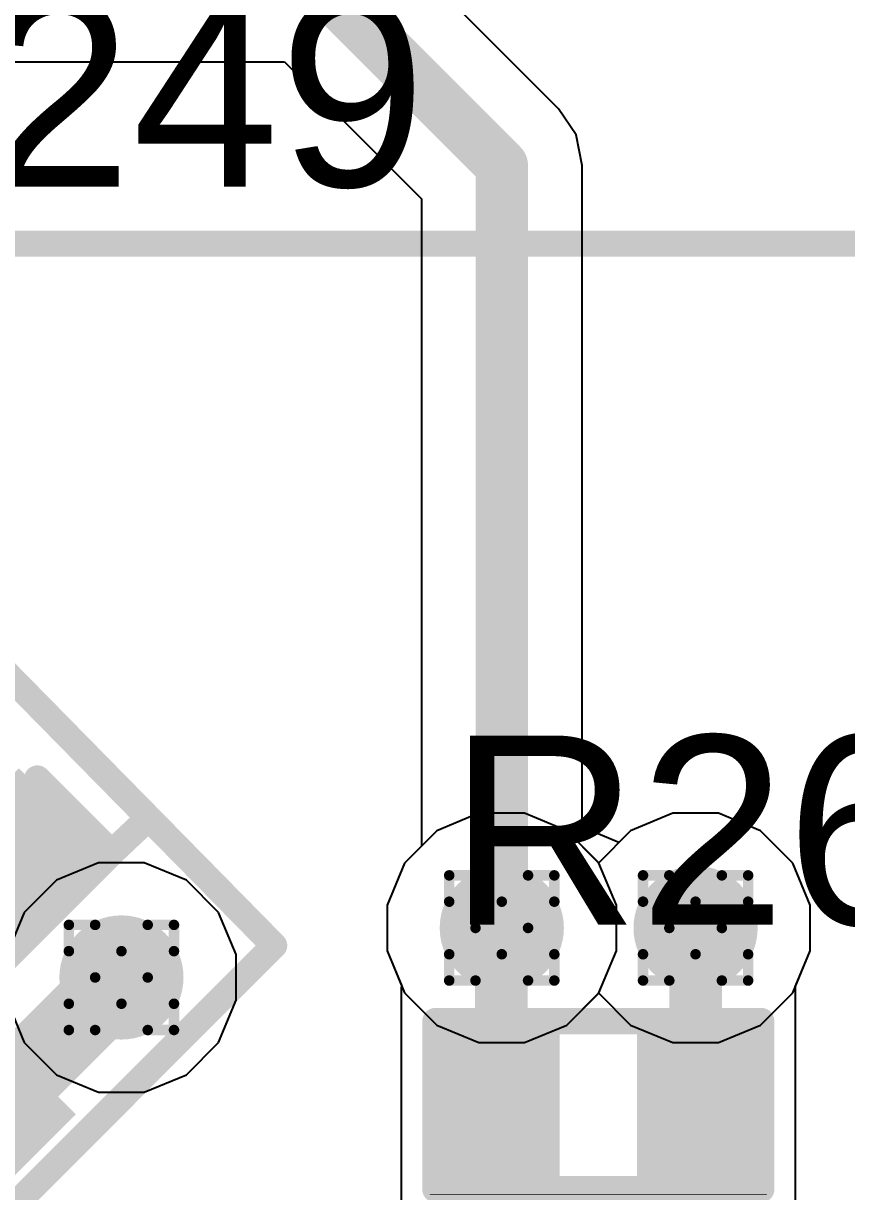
# Model space of a CAD drawing. Header units: inches. Extents: x -11 to 5379, y 0 to 5429.
# Drawn here: x 212.83 to 216.8, y 34.79 to 40.44 of the extents above; entities that cross this region are included whole.
import ezdxf

# ---------------------------------------------------------------- set-up
doc = ezdxf.new("R2010")
doc.units = ezdxf.units.IN
for name, color, linetype in [('Bottom Layer', 5, 'Continuous'), ('Drill Drawing', 1, 'Continuous'), ('GND', 16, 'Continuous'), ('PWR', 76, 'Continuous'), ('Top Layer', 1, 'Continuous'), ('Top Overlay', 2, 'Continuous'), ('Top Paste', 8, 'Continuous'), ('Top Solder', 216, 'Continuous'), ('Via Holes', 16, 'Continuous')]:
    doc.layers.add(name, color=color, linetype=linetype)
doc.styles.add('Arial', font='', dxfattribs={"height": 0.2})
doc.styles.get('Arial').set_extended_font_data('Arial')

# ---------------------------------------------------------------- blocks, each defined once
blk = doc.blocks.new('SMD3225_4P_142')
at = {"layer": 'Top Layer'}
for points in [[(-1.80000021, 1.45000091), (-0.4000004699999999, 1.45000091), (-0.4000004699999999, 0.25000077), (-1.80000021, 0.25000077)], [(0.4000004699999999, 1.45000091), (1.80000021, 1.45000091), (1.80000021, 0.25000077), (0.4000004699999999, 0.25000077)], [(-1.80000021, -0.24999823), (-0.4000004699999999, -0.24999823), (-0.4000004699999999, -1.44999837), (-1.80000021, -1.44999837)], [(0.4000004699999999, -0.24999823), (1.80000021, -0.24999823), (1.80000021, -1.44999837), (0.4000004699999999, -1.44999837)]]:
    blk.add_hatch(color=1, dxfattribs=at).paths.add_polyline_path(points)
at = {"layer": 'Top Paste'}
for points in [[(-1.80000021, 1.45000091), (-0.4000004699999999, 1.45000091), (-0.4000004699999999, 0.25000077), (-1.80000021, 0.25000077)], [(0.4000004699999999, 1.45000091), (1.80000021, 1.45000091), (1.80000021, 0.25000077), (0.4000004699999999, 0.25000077)], [(-1.80000021, -0.24999823), (-0.4000004699999999, -0.24999823), (-0.4000004699999999, -1.44999837), (-1.80000021, -1.44999837)], [(0.4000004699999999, -0.24999823), (1.80000021, -0.24999823), (1.80000021, -1.44999837), (0.4000004699999999, -1.44999837)]]:
    blk.add_hatch(color=8, dxfattribs=at).paths.add_polyline_path(points)
at = {"layer": 'Top Solder'}
for points in [[(-1.90160021, 1.55160091), (-0.29840047, 1.55160091), (-0.29840047, 0.14840077), (-1.90160021, 0.14840077)], [(0.29840047, 1.55160091), (1.90160021, 1.55160091), (1.90160021, 0.14840077), (0.29840047, 0.14840077)], [(-1.90160021, -0.14839823), (-0.29840047, -0.14839823), (-0.29840047, -1.55159837), (-1.90160021, -1.55159837)], [(0.29840047, -0.14839823), (1.90160021, -0.14839823), (1.90160021, -1.55159837), (0.29840047, -1.55159837)]]:
    blk.add_hatch(color=216, dxfattribs=at).paths.add_polyline_path(points)
at = {"layer": 'Top Overlay'}
for points in [[(-0.2032, 1.2954, 0.127, 0.127, 0), (0.1778, 1.2954, 0.127, 0.127, 0)], [(-1.651, 0.0762, 0.127, 0.127, 0), (-1.651, -0.1016, 0.127, 0.127, 0)], [(1.651, 0.0762, 0.127, 0.127, 0), (1.651, -0.1016, 0.127, 0.127, 0)], [(-2.0828, -0.71119746, 0.127, 0.127, 0), (-1.9558, -0.8382, 0.127, 0.127, 0)], [(-2.0828, -0.71119746, 0.127, 0.127, 0), (-2.0828, -0.9652, 0.127, 0.127, 0)], [(-2.0828, -0.9652, 0.127, 0.127, 0), (-1.9558, -0.8382, 0.127, 0.127, 0)], [(-0.2032, -1.29539746, 0.127, 0.127, 0), (0.1778, -1.29539746, 0.127, 0.127, 0)]]:
    blk.add_lwpolyline(points, format="xyseb", dxfattribs=at)
for points in [[(-0.23495, 1.2954, 0.0635, 0.0635, 1), (-0.17145, 1.2954, 0.0635, 0.0635, 1)], [(0.14605, 1.2954, 0.0635, 0.0635, 1), (0.20955, 1.2954, 0.0635, 0.0635, 1)], [(-1.68275, 0.0762, 0.0635, 0.0635, 1), (-1.61925, 0.0762, 0.0635, 0.0635, 1)], [(1.61925, 0.0762, 0.0635, 0.0635, 1), (1.68275, 0.0762, 0.0635, 0.0635, 1)], [(-1.68275, -0.1016, 0.0635, 0.0635, 1), (-1.61925, -0.1016, 0.0635, 0.0635, 1)], [(1.61925, -0.1016, 0.0635, 0.0635, 1), (1.68275, -0.1016, 0.0635, 0.0635, 1)], [(-2.11455, -0.71119746, 0.0635, 0.0635, 1), (-2.05105, -0.71119746, 0.0635, 0.0635, 1)], [(-2.11455, -0.71119746, 0.0635, 0.0635, 1), (-2.05105, -0.71119746, 0.0635, 0.0635, 1)], [(-1.98755, -0.8382, 0.0635, 0.0635, 1), (-1.92405, -0.8382, 0.0635, 0.0635, 1)], [(-1.98755, -0.8382, 0.0635, 0.0635, 1), (-1.92405, -0.8382, 0.0635, 0.0635, 1)], [(-2.11455, -0.9652, 0.0635, 0.0635, 1), (-2.05105, -0.9652, 0.0635, 0.0635, 1)], [(-2.11455, -0.9652, 0.0635, 0.0635, 1), (-2.05105, -0.9652, 0.0635, 0.0635, 1)], [(-0.23495, -1.29539746, 0.0635, 0.0635, 1), (-0.17145, -1.29539746, 0.0635, 0.0635, 1)], [(0.14605, -1.29539746, 0.0635, 0.0635, 1), (0.20955, -1.29539746, 0.0635, 0.0635, 1)]]:
    blk.add_lwpolyline(points, format="xyseb", close=True, dxfattribs=at)
blk = doc.blocks.new('R___0402_258')
at = {"layer": 'Top Layer'}
for points in [[(-0.6985, -0.3175), (-0.6985, 0.3175), (-0.2412999999999999, 0.3175), (-0.2413, -0.3175)], [(0.2412999999999999, -0.3175), (0.2413, 0.3175), (0.6985, 0.3175), (0.6985, -0.3175)]]:
    blk.add_hatch(color=1, dxfattribs=at).paths.add_polyline_path(points)
at = {"layer": 'Top Paste'}
for points in [[(-0.6985, -0.3175), (-0.6985, 0.3175), (-0.2412999999999999, 0.3175), (-0.2413, -0.3175)], [(0.2412999999999999, -0.3175), (0.2413, 0.3175), (0.6985, 0.3175), (0.6985, -0.3175)]]:
    blk.add_hatch(color=8, dxfattribs=at).paths.add_polyline_path(points)
at = {"layer": 'Top Solder'}
for points in [[(-0.75350116, -0.37250116), (-0.75350116, 0.37250116), (-0.1862988399999999, 0.37250116), (-0.18629884, -0.37250116)], [(0.1862988399999999, -0.37250116), (0.18629884, 0.37250116), (0.75350116, 0.37250116), (0.75350116, -0.37250116)]]:
    blk.add_hatch(color=216, dxfattribs=at).paths.add_polyline_path(points)
at = {"layer": 'Top Overlay'}
for points in [[(-0.7874, -0.4064, 0.127, 0.127, 0), (-0.7874, 0.4064, 0.127, 0.127, 0)], [(-0.7874, 0.4064, 0.127, 0.127, 0), (0.7874, 0.4064, 0.127, 0.127, 0)], [(0.7874, -0.4064, 0.127, 0.127, 0), (0.7874, 0.4064, 0.127, 0.127, 0)], [(-0.7874, -0.4064, 0.127, 0.127, 0), (0.7874, -0.4064, 0.127, 0.127, 0)], [(-0.8128, -0.4318, 0.0032258, 0.0032258, 0), (0.8128, -0.4318, 0.0032258, 0.0032258, 0)]]:
    blk.add_lwpolyline(points, format="xyseb", dxfattribs=at)
for points in [[(-0.8191499999999999, 0.4064, 0.0635, 0.0635, 1), (-0.7556499999999999, 0.4064, 0.0635, 0.0635, 1)], [(-0.8191499999999999, 0.4064, 0.0635, 0.0635, 1), (-0.7556499999999999, 0.4064, 0.0635, 0.0635, 1)], [(0.7556499999999999, 0.4064, 0.0635, 0.0635, 1), (0.8191499999999999, 0.4064, 0.0635, 0.0635, 1)], [(0.7556499999999999, 0.4064, 0.0635, 0.0635, 1), (0.8191499999999999, 0.4064, 0.0635, 0.0635, 1)], [(-0.8191499999999999, -0.4064, 0.0635, 0.0635, 1), (-0.7556499999999999, -0.4064, 0.0635, 0.0635, 1)], [(-0.8191499999999999, -0.4064, 0.0635, 0.0635, 1), (-0.7556499999999999, -0.4064, 0.0635, 0.0635, 1)], [(0.7556499999999999, -0.4064, 0.0635, 0.0635, 1), (0.8191499999999999, -0.4064, 0.0635, 0.0635, 1)], [(0.7556499999999999, -0.4064, 0.0635, 0.0635, 1), (0.8191499999999999, -0.4064, 0.0635, 0.0635, 1)], [(-0.81360518, -0.4318, 0.0016129, 0.0016129, 1), (-0.8119948199999999, -0.4318, 0.0016129, 0.0016129, 1)], [(0.8119948199999999, -0.4318, 0.0016129, 0.0016129, 1), (0.81360518, -0.4318, 0.0016129, 0.0016129, 1)]]:
    blk.add_lwpolyline(points, format="xyseb", close=True, dxfattribs=at)
blk = doc.blocks.new('C___0402_621')
at = {"layer": 'Top Layer'}
for points in [[(-0.6985, -0.3175), (-0.6985, 0.3175), (-0.2412999999999999, 0.3175), (-0.2413, -0.3175)], [(0.2412999999999999, -0.3175), (0.2413, 0.3175), (0.6985, 0.3175), (0.6985, -0.3175)]]:
    blk.add_hatch(color=1, dxfattribs=at).paths.add_polyline_path(points)
at = {"layer": 'Top Paste'}
for points in [[(-0.6985, -0.3175), (-0.6985, 0.3175), (-0.2412999999999999, 0.3175), (-0.2413, -0.3175)], [(0.2412999999999999, -0.3175), (0.2413, 0.3175), (0.6985, 0.3175), (0.6985, -0.3175)]]:
    blk.add_hatch(color=8, dxfattribs=at).paths.add_polyline_path(points)
at = {"layer": 'Top Solder'}
for points in [[(-0.7584998799999999, -0.37749988), (-0.7584998799999999, 0.37749988), (-0.18130012, 0.37749988), (-0.18130012, -0.37749988)], [(0.18130012, -0.37749988), (0.18130012, 0.37749988), (0.7584998799999999, 0.37749988), (0.7584998799999999, -0.37749988)]]:
    blk.add_hatch(color=216, dxfattribs=at).paths.add_polyline_path(points)
at = {"layer": 'Top Overlay'}
for points in [[(-0.7874, 0.4064, 0.127, 0.127, 0), (-0.7874, -0.4064, 0.127, 0.127, 0)], [(-0.2794, 0.4064, 0.127, 0.127, 0), (-0.7874, 0.4064, 0.127, 0.127, 0)], [(0.7874, 0.4064, 0.127, 0.127, 0), (0.2794, 0.4064, 0.127, 0.127, 0)], [(0.7874, 0.4064, 0.127, 0.127, 0), (0.7874, -0.4064, 0.127, 0.127, 0)], [(-0.2794, -0.4064, 0.127, 0.127, 0), (-0.7874, -0.4064, 0.127, 0.127, 0)], [(0.7874, -0.4064, 0.127, 0.127, 0), (0.2794, -0.4064, 0.127, 0.127, 0)]]:
    blk.add_lwpolyline(points, format="xyseb", dxfattribs=at)
for points in [[(-0.8191499999999999, 0.4064, 0.0635, 0.0635, 1), (-0.7556499999999999, 0.4064, 0.0635, 0.0635, 1)], [(-0.8191499999999999, 0.4064, 0.0635, 0.0635, 1), (-0.7556499999999999, 0.4064, 0.0635, 0.0635, 1)], [(-0.31115, 0.4064, 0.0635, 0.0635, 1), (-0.24765, 0.4064, 0.0635, 0.0635, 1)], [(0.24765, 0.4064, 0.0635, 0.0635, 1), (0.31115, 0.4064, 0.0635, 0.0635, 1)], [(0.7556499999999999, 0.4064, 0.0635, 0.0635, 1), (0.8191499999999999, 0.4064, 0.0635, 0.0635, 1)], [(0.7556499999999999, 0.4064, 0.0635, 0.0635, 1), (0.8191499999999999, 0.4064, 0.0635, 0.0635, 1)], [(-0.8191499999999999, -0.4064, 0.0635, 0.0635, 1), (-0.7556499999999999, -0.4064, 0.0635, 0.0635, 1)], [(-0.8191499999999999, -0.4064, 0.0635, 0.0635, 1), (-0.7556499999999999, -0.4064, 0.0635, 0.0635, 1)], [(-0.31115, -0.4064, 0.0635, 0.0635, 1), (-0.24765, -0.4064, 0.0635, 0.0635, 1)], [(0.24765, -0.4064, 0.0635, 0.0635, 1), (0.31115, -0.4064, 0.0635, 0.0635, 1)], [(0.7556499999999999, -0.4064, 0.0635, 0.0635, 1), (0.8191499999999999, -0.4064, 0.0635, 0.0635, 1)], [(0.7556499999999999, -0.4064, 0.0635, 0.0635, 1), (0.8191499999999999, -0.4064, 0.0635, 0.0635, 1)]]:
    blk.add_lwpolyline(points, format="xyseb", close=True, dxfattribs=at)

msp = doc.modelspace()

# ---------------------------------------------------------------- hatches: boundary and pattern name
at = {"layer": 'Bottom Layer'}
h = msp.add_hatch(color=5, dxfattribs=at)
edge = h.paths.add_edge_path()
edge.add_arc((215.138, 36.068), 0.2999994, 0, 360)
h = msp.add_hatch(color=5, dxfattribs=at)
edge = h.paths.add_edge_path()
edge.add_arc((216.07451832, 36.068), 0.2999994, 0, 360)
h = msp.add_hatch(color=5, dxfattribs=at)
edge = h.paths.add_edge_path()
edge.add_arc((213.29996964, 35.82886662), 0.2999994, 0, 360)
at = {"layer": 'GND'}
h = msp.add_hatch(color=16, dxfattribs=at)
edge = h.paths.add_edge_path()
edge.add_arc((215.138, 36.068), 0.2999994, 0, 360)
h = msp.add_hatch(color=16, dxfattribs=at)
edge = h.paths.add_edge_path()
edge.add_arc((216.07451832, 36.068), 0.2999994, 0, 360)
h = msp.add_hatch(color=16, dxfattribs=at)
edge = h.paths.add_edge_path()
edge.add_arc((213.29996964, 35.82886662), 0.2999994, 0, 360)
at = {"layer": 'PWR'}
h = msp.add_hatch(color=76, dxfattribs=at)
edge = h.paths.add_edge_path()
edge.add_arc((215.138, 36.068), 0.2999994, 0, 360)
h = msp.add_hatch(color=76, dxfattribs=at)
edge = h.paths.add_edge_path()
edge.add_arc((216.07451832, 36.068), 0.2999994, 0, 360)
h = msp.add_hatch(color=76, dxfattribs=at)
edge = h.paths.add_edge_path()
edge.add_arc((213.29996964, 35.82886662), 0.2999994, 0, 360)
at = {"layer": 'Top Layer'}
h = msp.add_hatch(color=1, dxfattribs=at)
edge = h.paths.add_edge_path()
edge.add_arc((215.138, 36.068), 0.2999994, 0, 360)
h = msp.add_hatch(color=1, dxfattribs=at)
edge = h.paths.add_edge_path()
edge.add_arc((216.07451832, 36.068), 0.2999994, 0, 360)
h = msp.add_hatch(color=1, dxfattribs=at)
edge = h.paths.add_edge_path()
edge.add_arc((213.29996964, 35.82886662), 0.2999994, 0, 360)
at = {"layer": 'Via Holes'}
h = msp.add_hatch(color=7, dxfattribs=at)
edge = h.paths.add_edge_path()
edge.add_arc((215.138, 36.068), 0.1499997, 0, 360)
h = msp.add_hatch(color=7, dxfattribs=at)
edge = h.paths.add_edge_path()
edge.add_arc((216.07451832, 36.068), 0.1499997, 0, 360)
h = msp.add_hatch(color=7, dxfattribs=at)
edge = h.paths.add_edge_path()
edge.add_arc((213.29996964, 35.82886662), 0.1499997, 0, 360)

# ---------------------------------------------------------------- linework, layer by layer
at = {"layer": 'Bottom Layer'}
for p, q in [((215.41268576, 40.02568576), (214.81593562, 40.6224359)), ((210.9524737, 40.25153494), (214.08809354, 40.25153494)), ((214.08809354, 40.25153494), (214.74953494, 39.59009354)), ((215.49689438, 39.89965858), (215.41268576, 40.02568576)), ((215.52646506, 39.751), (215.49689438, 39.89965858)), ((215.52646506, 36.55486974), (215.52646506, 39.751)), ((214.74953494, 39.59009354), (214.74953494, 36.4630081)), ((215.96432042, 36.6219994), (215.76070386, 36.53765869999999)), ((216.18471622, 36.6219994), (215.96432042, 36.6219994)), ((216.38833278, 36.53765869999999), (216.18471622, 36.6219994)), ((215.70426506, 36.4812199), (215.52646506, 36.55486974)), ((215.76070386, 36.53765869999999), (215.70426506, 36.4812199)), ((216.54417702, 36.38181446), (216.38833278, 36.53765869999999)), ((214.74953494, 36.4630081), (214.6683413, 36.38181446)), ((214.6683413, 36.38181446), (214.5840006, 36.17819789999999)), ((216.62851772, 36.17819789999999), (216.54417702, 36.38181446)), ((214.5840006, 36.17819789999999), (214.5840006, 35.95780209999999)), ((216.62851772, 35.95780209999999), (216.62851772, 36.17819789999999)), ((214.5840006, 35.95780209999999), (214.6683413, 35.75418554)), ((216.54417702, 35.75418554), (216.62851772, 35.95780209999999)), ((214.6683413, 35.75418554), (214.82418554, 35.59834129999999)), ((215.45181446, 35.59834129999999), (215.60625916, 35.75278599999999)), ((215.60625916, 35.75278599999999), (215.76070386, 35.59834129999999)), ((216.38833278, 35.59834129999999), (216.54417702, 35.75418554)), ((214.82418554, 35.59834129999999), (215.0278021, 35.5140006)), ((215.2481979, 35.5140006), (215.45181446, 35.59834129999999)), ((215.76070386, 35.59834129999999), (215.96432042, 35.5140006)), ((216.18471622, 35.5140006), (216.38833278, 35.59834129999999)), ((215.0278021, 35.5140006), (215.2481979, 35.5140006)), ((215.96432042, 35.5140006), (216.18471622, 35.5140006))]:
    msp.add_line(p, q, dxfattribs=at)
for points in [[(214.249, 40.64, 0.254, 0.254, 0), (215.138, 39.751, 0.254, 0.254, 0)], [(215.138, 36.068, 0.254, 0.254, 0), (215.138, 39.751, 0.254, 0.254, 0)]]:
    msp.add_lwpolyline(points, format="xyseb", dxfattribs=at)
for points in [[(215.0745, 39.751, 0.127, 0.127, 1), (215.2015, 39.751, 0.127, 0.127, 1)], [(215.0745, 39.751, 0.127, 0.127, 1), (215.2015, 39.751, 0.127, 0.127, 1)], [(215.0745, 36.068, 0.127, 0.127, 1), (215.2015, 36.068, 0.127, 0.127, 1)]]:
    msp.add_lwpolyline(points, format="xyseb", close=True, dxfattribs=at)
at = {"layer": 'Drill Drawing'}
for points in [[(214.884, 36.195, 0.0508, 0.0508, 0), (214.884, 36.322, 0.0508, 0.0508, 0)], [(214.884, 36.322, 0.0508, 0.0508, 0), (215.011, 36.322, 0.0508, 0.0508, 0)], [(215.011, 36.322, 0.0508, 0.0508, 0), (215.138, 36.195, 0.0508, 0.0508, 0)], [(215.138, 36.195, 0.0508, 0.0508, 0), (215.265, 36.322, 0.0508, 0.0508, 0)], [(215.265, 36.322, 0.0508, 0.0508, 0), (215.392, 36.322, 0.0508, 0.0508, 0)], [(215.392, 36.195, 0.0508, 0.0508, 0), (215.392, 36.322, 0.0508, 0.0508, 0)], [(215.82051832, 36.195, 0.0508, 0.0508, 0), (215.82051832, 36.322, 0.0508, 0.0508, 0)], [(215.82051832, 36.322, 0.0508, 0.0508, 0), (215.94751832, 36.322, 0.0508, 0.0508, 0)], [(215.94751832, 36.322, 0.0508, 0.0508, 0), (216.07451832, 36.195, 0.0508, 0.0508, 0)], [(216.07451832, 36.195, 0.0508, 0.0508, 0), (216.20151832, 36.322, 0.0508, 0.0508, 0)], [(216.20151832, 36.322, 0.0508, 0.0508, 0), (216.32851832, 36.322, 0.0508, 0.0508, 0)], [(216.32851832, 36.195, 0.0508, 0.0508, 0), (216.32851832, 36.322, 0.0508, 0.0508, 0)], [(214.884, 36.195, 0.0508, 0.0508, 0), (215.011, 36.068, 0.0508, 0.0508, 0)], [(215.265, 36.068, 0.0508, 0.0508, 0), (215.392, 36.195, 0.0508, 0.0508, 0)], [(215.82051832, 36.195, 0.0508, 0.0508, 0), (215.94751832, 36.068, 0.0508, 0.0508, 0)], [(216.20151832, 36.068, 0.0508, 0.0508, 0), (216.32851832, 36.195, 0.0508, 0.0508, 0)], [(213.04596964, 35.95586662, 0.0508, 0.0508, 0), (213.04596964, 36.08286662, 0.0508, 0.0508, 0)], [(213.04596964, 36.08286662, 0.0508, 0.0508, 0), (213.17296964, 36.08286662, 0.0508, 0.0508, 0)], [(213.17296964, 36.08286662, 0.0508, 0.0508, 0), (213.29996964, 35.95586662, 0.0508, 0.0508, 0)], [(213.29996964, 35.95586662, 0.0508, 0.0508, 0), (213.42696964, 36.08286662, 0.0508, 0.0508, 0)], [(213.42696964, 36.08286662, 0.0508, 0.0508, 0), (213.55396964, 36.08286662, 0.0508, 0.0508, 0)], [(213.55396964, 35.95586662, 0.0508, 0.0508, 0), (213.55396964, 36.08286662, 0.0508, 0.0508, 0)], [(214.884, 35.941, 0.0508, 0.0508, 0), (215.011, 36.068, 0.0508, 0.0508, 0)], [(215.265, 36.068, 0.0508, 0.0508, 0), (215.392, 35.941, 0.0508, 0.0508, 0)], [(215.82051832, 35.941, 0.0508, 0.0508, 0), (215.94751832, 36.068, 0.0508, 0.0508, 0)], [(216.20151832, 36.068, 0.0508, 0.0508, 0), (216.32851832, 35.941, 0.0508, 0.0508, 0)], [(213.04596964, 35.95586662, 0.0508, 0.0508, 0), (213.17296964, 35.82886662, 0.0508, 0.0508, 0)], [(213.42696964, 35.82886662, 0.0508, 0.0508, 0), (213.55396964, 35.95586662, 0.0508, 0.0508, 0)], [(214.884, 35.81399999999999, 0.0508, 0.0508, 0), (214.884, 35.941, 0.0508, 0.0508, 0)], [(215.011, 35.81399999999999, 0.0508, 0.0508, 0), (215.138, 35.941, 0.0508, 0.0508, 0)], [(215.138, 35.941, 0.0508, 0.0508, 0), (215.265, 35.81399999999999, 0.0508, 0.0508, 0)], [(215.392, 35.81399999999999, 0.0508, 0.0508, 0), (215.392, 35.941, 0.0508, 0.0508, 0)], [(215.82051832, 35.81399999999999, 0.0508, 0.0508, 0), (215.82051832, 35.941, 0.0508, 0.0508, 0)], [(215.94751832, 35.81399999999999, 0.0508, 0.0508, 0), (216.07451832, 35.941, 0.0508, 0.0508, 0)], [(216.07451832, 35.941, 0.0508, 0.0508, 0), (216.20151832, 35.81399999999999, 0.0508, 0.0508, 0)], [(216.32851832, 35.81399999999999, 0.0508, 0.0508, 0), (216.32851832, 35.941, 0.0508, 0.0508, 0)], [(213.04596964, 35.70186662, 0.0508, 0.0508, 0), (213.17296964, 35.82886662, 0.0508, 0.0508, 0)], [(213.42696964, 35.82886662, 0.0508, 0.0508, 0), (213.55396964, 35.70186662, 0.0508, 0.0508, 0)], [(214.884, 35.81399999999999, 0.0508, 0.0508, 0), (215.011, 35.81399999999999, 0.0508, 0.0508, 0)], [(215.265, 35.81399999999999, 0.0508, 0.0508, 0), (215.392, 35.81399999999999, 0.0508, 0.0508, 0)], [(215.82051832, 35.81399999999999, 0.0508, 0.0508, 0), (215.94751832, 35.81399999999999, 0.0508, 0.0508, 0)], [(216.20151832, 35.81399999999999, 0.0508, 0.0508, 0), (216.32851832, 35.81399999999999, 0.0508, 0.0508, 0)], [(213.04596964, 35.57486661999999, 0.0508, 0.0508, 0), (213.04596964, 35.70186662, 0.0508, 0.0508, 0)], [(213.17296964, 35.57486661999999, 0.0508, 0.0508, 0), (213.29996964, 35.70186662, 0.0508, 0.0508, 0)], [(213.29996964, 35.70186662, 0.0508, 0.0508, 0), (213.42696964, 35.57486661999999, 0.0508, 0.0508, 0)], [(213.55396964, 35.57486661999999, 0.0508, 0.0508, 0), (213.55396964, 35.70186662, 0.0508, 0.0508, 0)], [(213.04596964, 35.57486661999999, 0.0508, 0.0508, 0), (213.17296964, 35.57486661999999, 0.0508, 0.0508, 0)], [(213.42696964, 35.57486661999999, 0.0508, 0.0508, 0), (213.55396964, 35.57486661999999, 0.0508, 0.0508, 0)]]:
    msp.add_lwpolyline(points, format="xyseb", dxfattribs=at)
for points in [[(214.8713, 36.322, 0.0254, 0.0254, 1), (214.8967, 36.322, 0.0254, 0.0254, 1)], [(214.8713, 36.322, 0.0254, 0.0254, 1), (214.8967, 36.322, 0.0254, 0.0254, 1)], [(214.9983, 36.322, 0.0254, 0.0254, 1), (215.0237, 36.322, 0.0254, 0.0254, 1)], [(214.9983, 36.322, 0.0254, 0.0254, 1), (215.0237, 36.322, 0.0254, 0.0254, 1)], [(215.2523, 36.322, 0.0254, 0.0254, 1), (215.2777, 36.322, 0.0254, 0.0254, 1)], [(215.2523, 36.322, 0.0254, 0.0254, 1), (215.2777, 36.322, 0.0254, 0.0254, 1)], [(215.3793, 36.322, 0.0254, 0.0254, 1), (215.4047, 36.322, 0.0254, 0.0254, 1)], [(215.3793, 36.322, 0.0254, 0.0254, 1), (215.4047, 36.322, 0.0254, 0.0254, 1)], [(215.80781832, 36.322, 0.0254, 0.0254, 1), (215.83321832, 36.322, 0.0254, 0.0254, 1)], [(215.80781832, 36.322, 0.0254, 0.0254, 1), (215.83321832, 36.322, 0.0254, 0.0254, 1)], [(215.93481832, 36.322, 0.0254, 0.0254, 1), (215.96021832, 36.322, 0.0254, 0.0254, 1)], [(215.93481832, 36.322, 0.0254, 0.0254, 1), (215.96021832, 36.322, 0.0254, 0.0254, 1)], [(216.18881832, 36.322, 0.0254, 0.0254, 1), (216.21421832, 36.322, 0.0254, 0.0254, 1)], [(216.18881832, 36.322, 0.0254, 0.0254, 1), (216.21421832, 36.322, 0.0254, 0.0254, 1)], [(216.31581832, 36.322, 0.0254, 0.0254, 1), (216.34121832, 36.322, 0.0254, 0.0254, 1)], [(216.31581832, 36.322, 0.0254, 0.0254, 1), (216.34121832, 36.322, 0.0254, 0.0254, 1)], [(214.8713, 36.195, 0.0254, 0.0254, 1), (214.8967, 36.195, 0.0254, 0.0254, 1)], [(214.8713, 36.195, 0.0254, 0.0254, 1), (214.8967, 36.195, 0.0254, 0.0254, 1)], [(215.1253, 36.195, 0.0254, 0.0254, 1), (215.1507, 36.195, 0.0254, 0.0254, 1)], [(215.1253, 36.195, 0.0254, 0.0254, 1), (215.1507, 36.195, 0.0254, 0.0254, 1)], [(215.3793, 36.195, 0.0254, 0.0254, 1), (215.4047, 36.195, 0.0254, 0.0254, 1)], [(215.3793, 36.195, 0.0254, 0.0254, 1), (215.4047, 36.195, 0.0254, 0.0254, 1)], [(215.80781832, 36.195, 0.0254, 0.0254, 1), (215.83321832, 36.195, 0.0254, 0.0254, 1)], [(215.80781832, 36.195, 0.0254, 0.0254, 1), (215.83321832, 36.195, 0.0254, 0.0254, 1)], [(216.06181832, 36.195, 0.0254, 0.0254, 1), (216.08721832, 36.195, 0.0254, 0.0254, 1)], [(216.06181832, 36.195, 0.0254, 0.0254, 1), (216.08721832, 36.195, 0.0254, 0.0254, 1)], [(216.31581832, 36.195, 0.0254, 0.0254, 1), (216.34121832, 36.195, 0.0254, 0.0254, 1)], [(216.31581832, 36.195, 0.0254, 0.0254, 1), (216.34121832, 36.195, 0.0254, 0.0254, 1)], [(213.03326964, 36.08286662, 0.0254, 0.0254, 1), (213.05866964, 36.08286662, 0.0254, 0.0254, 1)], [(213.03326964, 36.08286662, 0.0254, 0.0254, 1), (213.05866964, 36.08286662, 0.0254, 0.0254, 1)], [(213.16026964, 36.08286662, 0.0254, 0.0254, 1), (213.18566964, 36.08286662, 0.0254, 0.0254, 1)], [(213.16026964, 36.08286662, 0.0254, 0.0254, 1), (213.18566964, 36.08286662, 0.0254, 0.0254, 1)], [(213.41426964, 36.08286662, 0.0254, 0.0254, 1), (213.43966964, 36.08286662, 0.0254, 0.0254, 1)], [(213.41426964, 36.08286662, 0.0254, 0.0254, 1), (213.43966964, 36.08286662, 0.0254, 0.0254, 1)], [(213.54126964, 36.08286662, 0.0254, 0.0254, 1), (213.56666964, 36.08286662, 0.0254, 0.0254, 1)], [(213.54126964, 36.08286662, 0.0254, 0.0254, 1), (213.56666964, 36.08286662, 0.0254, 0.0254, 1)], [(214.9983, 36.068, 0.0254, 0.0254, 1), (215.0237, 36.068, 0.0254, 0.0254, 1)], [(214.9983, 36.068, 0.0254, 0.0254, 1), (215.0237, 36.068, 0.0254, 0.0254, 1)], [(215.2523, 36.068, 0.0254, 0.0254, 1), (215.2777, 36.068, 0.0254, 0.0254, 1)], [(215.2523, 36.068, 0.0254, 0.0254, 1), (215.2777, 36.068, 0.0254, 0.0254, 1)], [(215.93481832, 36.068, 0.0254, 0.0254, 1), (215.96021832, 36.068, 0.0254, 0.0254, 1)], [(215.93481832, 36.068, 0.0254, 0.0254, 1), (215.96021832, 36.068, 0.0254, 0.0254, 1)], [(216.18881832, 36.068, 0.0254, 0.0254, 1), (216.21421832, 36.068, 0.0254, 0.0254, 1)], [(216.18881832, 36.068, 0.0254, 0.0254, 1), (216.21421832, 36.068, 0.0254, 0.0254, 1)], [(213.03326964, 35.95586662, 0.0254, 0.0254, 1), (213.05866964, 35.95586662, 0.0254, 0.0254, 1)], [(213.03326964, 35.95586662, 0.0254, 0.0254, 1), (213.05866964, 35.95586662, 0.0254, 0.0254, 1)], [(213.28726964, 35.95586662, 0.0254, 0.0254, 1), (213.31266964, 35.95586662, 0.0254, 0.0254, 1)], [(213.28726964, 35.95586662, 0.0254, 0.0254, 1), (213.31266964, 35.95586662, 0.0254, 0.0254, 1)], [(213.54126964, 35.95586662, 0.0254, 0.0254, 1), (213.56666964, 35.95586662, 0.0254, 0.0254, 1)], [(213.54126964, 35.95586662, 0.0254, 0.0254, 1), (213.56666964, 35.95586662, 0.0254, 0.0254, 1)], [(214.8713, 35.941, 0.0254, 0.0254, 1), (214.8967, 35.941, 0.0254, 0.0254, 1)], [(214.8713, 35.941, 0.0254, 0.0254, 1), (214.8967, 35.941, 0.0254, 0.0254, 1)], [(215.1253, 35.941, 0.0254, 0.0254, 1), (215.1507, 35.941, 0.0254, 0.0254, 1)], [(215.1253, 35.941, 0.0254, 0.0254, 1), (215.1507, 35.941, 0.0254, 0.0254, 1)], [(215.3793, 35.941, 0.0254, 0.0254, 1), (215.4047, 35.941, 0.0254, 0.0254, 1)], [(215.3793, 35.941, 0.0254, 0.0254, 1), (215.4047, 35.941, 0.0254, 0.0254, 1)], [(215.80781832, 35.941, 0.0254, 0.0254, 1), (215.83321832, 35.941, 0.0254, 0.0254, 1)], [(215.80781832, 35.941, 0.0254, 0.0254, 1), (215.83321832, 35.941, 0.0254, 0.0254, 1)], [(216.06181832, 35.941, 0.0254, 0.0254, 1), (216.08721832, 35.941, 0.0254, 0.0254, 1)], [(216.06181832, 35.941, 0.0254, 0.0254, 1), (216.08721832, 35.941, 0.0254, 0.0254, 1)], [(216.31581832, 35.941, 0.0254, 0.0254, 1), (216.34121832, 35.941, 0.0254, 0.0254, 1)], [(216.31581832, 35.941, 0.0254, 0.0254, 1), (216.34121832, 35.941, 0.0254, 0.0254, 1)], [(213.16026964, 35.82886662, 0.0254, 0.0254, 1), (213.18566964, 35.82886662, 0.0254, 0.0254, 1)], [(213.16026964, 35.82886662, 0.0254, 0.0254, 1), (213.18566964, 35.82886662, 0.0254, 0.0254, 1)], [(213.41426964, 35.82886662, 0.0254, 0.0254, 1), (213.43966964, 35.82886662, 0.0254, 0.0254, 1)], [(213.41426964, 35.82886662, 0.0254, 0.0254, 1), (213.43966964, 35.82886662, 0.0254, 0.0254, 1)], [(214.8713, 35.81399999999999, 0.0254, 0.0254, 1), (214.8967, 35.81399999999999, 0.0254, 0.0254, 1)], [(214.8713, 35.81399999999999, 0.0254, 0.0254, 1), (214.8967, 35.81399999999999, 0.0254, 0.0254, 1)], [(214.9983, 35.81399999999999, 0.0254, 0.0254, 1), (215.0237, 35.81399999999999, 0.0254, 0.0254, 1)], [(214.9983, 35.81399999999999, 0.0254, 0.0254, 1), (215.0237, 35.81399999999999, 0.0254, 0.0254, 1)], [(215.2523, 35.81399999999999, 0.0254, 0.0254, 1), (215.2777, 35.81399999999999, 0.0254, 0.0254, 1)], [(215.2523, 35.81399999999999, 0.0254, 0.0254, 1), (215.2777, 35.81399999999999, 0.0254, 0.0254, 1)], [(215.3793, 35.81399999999999, 0.0254, 0.0254, 1), (215.4047, 35.81399999999999, 0.0254, 0.0254, 1)], [(215.3793, 35.81399999999999, 0.0254, 0.0254, 1), (215.4047, 35.81399999999999, 0.0254, 0.0254, 1)], [(215.80781832, 35.81399999999999, 0.0254, 0.0254, 1), (215.83321832, 35.81399999999999, 0.0254, 0.0254, 1)], [(215.80781832, 35.81399999999999, 0.0254, 0.0254, 1), (215.83321832, 35.81399999999999, 0.0254, 0.0254, 1)], [(215.93481832, 35.81399999999999, 0.0254, 0.0254, 1), (215.96021832, 35.81399999999999, 0.0254, 0.0254, 1)], [(215.93481832, 35.81399999999999, 0.0254, 0.0254, 1), (215.96021832, 35.81399999999999, 0.0254, 0.0254, 1)], [(216.18881832, 35.81399999999999, 0.0254, 0.0254, 1), (216.21421832, 35.81399999999999, 0.0254, 0.0254, 1)], [(216.18881832, 35.81399999999999, 0.0254, 0.0254, 1), (216.21421832, 35.81399999999999, 0.0254, 0.0254, 1)], [(216.31581832, 35.81399999999999, 0.0254, 0.0254, 1), (216.34121832, 35.81399999999999, 0.0254, 0.0254, 1)], [(216.31581832, 35.81399999999999, 0.0254, 0.0254, 1), (216.34121832, 35.81399999999999, 0.0254, 0.0254, 1)], [(213.03326964, 35.70186662, 0.0254, 0.0254, 1), (213.05866964, 35.70186662, 0.0254, 0.0254, 1)], [(213.03326964, 35.70186662, 0.0254, 0.0254, 1), (213.05866964, 35.70186662, 0.0254, 0.0254, 1)], [(213.28726964, 35.70186662, 0.0254, 0.0254, 1), (213.31266964, 35.70186662, 0.0254, 0.0254, 1)], [(213.28726964, 35.70186662, 0.0254, 0.0254, 1), (213.31266964, 35.70186662, 0.0254, 0.0254, 1)], [(213.54126964, 35.70186662, 0.0254, 0.0254, 1), (213.56666964, 35.70186662, 0.0254, 0.0254, 1)], [(213.54126964, 35.70186662, 0.0254, 0.0254, 1), (213.56666964, 35.70186662, 0.0254, 0.0254, 1)], [(213.03326964, 35.57486661999999, 0.0254, 0.0254, 1), (213.05866964, 35.57486661999999, 0.0254, 0.0254, 1)], [(213.03326964, 35.57486661999999, 0.0254, 0.0254, 1), (213.05866964, 35.57486661999999, 0.0254, 0.0254, 1)], [(213.16026964, 35.57486661999999, 0.0254, 0.0254, 1), (213.18566964, 35.57486661999999, 0.0254, 0.0254, 1)], [(213.16026964, 35.57486661999999, 0.0254, 0.0254, 1), (213.18566964, 35.57486661999999, 0.0254, 0.0254, 1)], [(213.41426964, 35.57486661999999, 0.0254, 0.0254, 1), (213.43966964, 35.57486661999999, 0.0254, 0.0254, 1)], [(213.41426964, 35.57486661999999, 0.0254, 0.0254, 1), (213.43966964, 35.57486661999999, 0.0254, 0.0254, 1)], [(213.54126964, 35.57486661999999, 0.0254, 0.0254, 1), (213.56666964, 35.57486661999999, 0.0254, 0.0254, 1)], [(213.54126964, 35.57486661999999, 0.0254, 0.0254, 1), (213.56666964, 35.57486661999999, 0.0254, 0.0254, 1)]]:
    msp.add_lwpolyline(points, format="xyseb", close=True, dxfattribs=at)
at = {"layer": 'GND'}
for p, q in [((215.0278021, 36.6219994), (214.82418554, 36.53765869999999)), ((215.2481979, 36.6219994), (215.0278021, 36.6219994)), ((215.45181446, 36.53765869999999), (215.2481979, 36.6219994)), ((215.96432042, 36.6219994), (215.76070386, 36.53765869999999)), ((216.18471622, 36.6219994), (215.96432042, 36.6219994)), ((216.38833278, 36.53765869999999), (216.18471622, 36.6219994)), ((214.82418554, 36.53765869999999), (214.6683413, 36.38181446)), ((215.60625916, 36.383214), (215.45181446, 36.53765869999999)), ((215.76070386, 36.53765869999999), (215.60625916, 36.383214)), ((216.54417702, 36.38181446), (216.38833278, 36.53765869999999)), ((214.6683413, 36.38181446), (214.5840006, 36.17819789999999)), ((216.62851772, 36.17819789999999), (216.54417702, 36.38181446)), ((214.5840006, 36.17819789999999), (214.5840006, 35.95780209999999)), ((216.62851772, 35.95780209999999), (216.62851772, 36.17819789999999)), ((214.5840006, 35.95780209999999), (214.6683413, 35.75418554)), ((216.54417702, 35.75418554), (216.62851772, 35.95780209999999)), ((214.6683413, 35.75418554), (214.82418554, 35.59834129999999)), ((215.45181446, 35.59834129999999), (215.60625916, 35.75278599999999)), ((215.60625916, 35.75278599999999), (215.76070386, 35.59834129999999)), ((216.38833278, 35.59834129999999), (216.54417702, 35.75418554)), ((214.82418554, 35.59834129999999), (215.0278021, 35.5140006)), ((215.2481979, 35.5140006), (215.45181446, 35.59834129999999)), ((215.76070386, 35.59834129999999), (215.96432042, 35.5140006)), ((216.18471622, 35.5140006), (216.38833278, 35.59834129999999)), ((215.0278021, 35.5140006), (215.2481979, 35.5140006)), ((215.96432042, 35.5140006), (216.18471622, 35.5140006))]:
    msp.add_line(p, q, dxfattribs=at)
at = {"layer": 'PWR'}
for p, q in [((215.0278021, 36.6219994), (214.82418554, 36.53765869999999)), ((215.2481979, 36.6219994), (215.0278021, 36.6219994)), ((215.45181446, 36.53765869999999), (215.2481979, 36.6219994)), ((214.82418554, 36.53765869999999), (214.6683413, 36.38181446)), ((215.6076587, 36.38181446), (215.45181446, 36.53765869999999)), ((213.18977174, 36.38286601999999), (212.98615518, 36.29852532)), ((213.41016754, 36.38286601999999), (213.18977174, 36.38286601999999)), ((213.6137841, 36.29852532), (213.41016754, 36.38286601999999)), ((214.6683413, 36.38181446), (214.5840006, 36.17819789999999)), ((215.6919994, 36.17819789999999), (215.6076587, 36.38181446)), ((212.98615518, 36.29852532), (212.83031094, 36.14268108)), ((213.76962834, 36.14268108), (213.6137841, 36.29852532)), ((214.5840006, 36.17819789999999), (214.5840006, 35.95780209999999)), ((215.6919994, 35.95780209999999), (215.6919994, 36.17819789999999)), ((212.83031094, 36.14268108), (212.74597024, 35.93906452)), ((213.85396904, 35.93906452), (213.76962834, 36.14268108)), ((214.5840006, 35.95780209999999), (214.6683413, 35.75418554)), ((215.6076587, 35.75418554), (215.6919994, 35.95780209999999)), ((213.85396904, 35.71866872), (213.85396904, 35.93906452)), ((214.6683413, 35.75418554), (214.82418554, 35.59834129999999)), ((215.45181446, 35.59834129999999), (215.6076587, 35.75418554)), ((212.74597024, 35.71866872), (212.83031094, 35.51505216)), ((213.76962834, 35.51505216), (213.85396904, 35.71866872)), ((214.82418554, 35.59834129999999), (215.0278021, 35.5140006)), ((215.2481979, 35.5140006), (215.45181446, 35.59834129999999)), ((212.83031094, 35.51505216), (212.98615518, 35.35920792)), ((213.6137841, 35.35920792), (213.76962834, 35.51505216)), ((215.0278021, 35.5140006), (215.2481979, 35.5140006)), ((212.98615518, 35.35920792), (213.18977174, 35.27486722)), ((213.41016754, 35.27486722), (213.6137841, 35.35920792)), ((213.18977174, 35.27486722), (213.41016754, 35.27486722))]:
    msp.add_line(p, q, dxfattribs=at)
at = {"layer": 'Top Layer'}
for p, q in [((215.0278021, 36.6219994), (214.82418554, 36.53765869999999)), ((215.2481979, 36.6219994), (215.0278021, 36.6219994)), ((215.45181446, 36.53765869999999), (215.2481979, 36.6219994)), ((215.96432042, 36.6219994), (215.76070386, 36.53765869999999)), ((216.18471622, 36.6219994), (215.96432042, 36.6219994)), ((216.38833278, 36.53765869999999), (216.18471622, 36.6219994)), ((214.82418554, 36.53765869999999), (214.6683413, 36.38181446)), ((215.60625916, 36.383214), (215.45181446, 36.53765869999999)), ((215.76070386, 36.53765869999999), (215.60625916, 36.383214)), ((216.54417702, 36.38181446), (216.38833278, 36.53765869999999)), ((214.6683413, 36.38181446), (214.5840006, 36.17819789999999)), ((216.62851772, 36.17819789999999), (216.54417702, 36.38181446)), ((214.5840006, 36.17819789999999), (214.5840006, 35.95780209999999)), ((216.62851772, 35.95780209999999), (216.62851772, 36.17819789999999)), ((214.5840006, 35.95780209999999), (214.6546634, 35.78720808)), ((216.55660016, 35.78417532), (216.62851772, 35.95780209999999)), ((214.6546634, 35.78720808), (214.65211578, 35.78339808)), ((214.65211578, 35.78339808), (214.65211832, 35.78339808)), ((214.65211832, 35.78339808), (214.65211832, 34.70389807999999)), ((216.55712086, 35.78339808), (216.55660016, 35.78417532)), ((216.55711832, 34.68789608), (216.55711832, 35.78339808)), ((216.55711832, 35.78339808), (216.55712086, 35.78339808))]:
    msp.add_line(p, q, dxfattribs=at)
for points in [[(215.13635916, 36.06635916, 0.254, 0.254, 0), (215.138, 36.068, 0.254, 0.254, 0)], [(215.13635916, 35.21353892, 0.254, 0.254, 0), (215.13635916, 36.06635916, 0.254, 0.254, 0)], [(216.07451832, 35.21189808, 0.254, 0.254, 0), (216.07451832, 36.068, 0.254, 0.254, 0)], [(212.56804324, 35.09694276, 0.3809999999999999, 0.3809999999999999, 0), (213.2999671, 35.82886662, 0.3809999999999999, 0.3809999999999999, 0)], [(213.2999671, 35.82886662, 0.3809999999999999, 0.3809999999999999, 0), (213.29996964, 35.82886662, 0.3809999999999999, 0.3809999999999999, 0)], [(215.13471832, 35.21189808, 0.254, 0.254, 0), (215.13635916, 35.21353892, 0.254, 0.254, 0)], [(215.13471832, 34.23399808, 0.254, 0.254, 0), (215.13471832, 35.21189808, 0.254, 0.254, 0)], [(216.07451832, 34.30689607999999, 0.254, 0.254, 0), (216.07451832, 35.21189808, 0.254, 0.254, 0)]]:
    msp.add_lwpolyline(points, format="xyseb", dxfattribs=at)
for points in [[(215.07285916, 36.06635916, 0.127, 0.127, 1), (215.19985916, 36.06635916, 0.127, 0.127, 1)], [(215.07285916, 36.06635916, 0.127, 0.127, 1), (215.19985916, 36.06635916, 0.127, 0.127, 1)], [(215.0745, 36.068, 0.127, 0.127, 1), (215.2015, 36.068, 0.127, 0.127, 1)], [(216.01101832, 36.068, 0.127, 0.127, 1), (216.13801832, 36.068, 0.127, 0.127, 1)], [(213.2047171, 35.82886662, 0.1905, 0.1905, 1), (213.3952171, 35.82886662, 0.1905, 0.1905, 1)], [(213.2047171, 35.82886662, 0.1905, 0.1905, 1), (213.3952171, 35.82886662, 0.1905, 0.1905, 1)], [(213.20471964, 35.82886662, 0.1905, 0.1905, 1), (213.39521964, 35.82886662, 0.1905, 0.1905, 1)], [(215.07121832, 35.21189808, 0.127, 0.127, 1), (215.19821832, 35.21189808, 0.127, 0.127, 1)], [(215.07121832, 35.21189808, 0.127, 0.127, 1), (215.19821832, 35.21189808, 0.127, 0.127, 1)], [(215.07285916, 35.21353892, 0.127, 0.127, 1), (215.19985916, 35.21353892, 0.127, 0.127, 1)], [(215.07285916, 35.21353892, 0.127, 0.127, 1), (215.19985916, 35.21353892, 0.127, 0.127, 1)], [(216.01101832, 35.21189808, 0.127, 0.127, 1), (216.13801832, 35.21189808, 0.127, 0.127, 1)], [(216.01101832, 35.21189808, 0.127, 0.127, 1), (216.13801832, 35.21189808, 0.127, 0.127, 1)]]:
    msp.add_lwpolyline(points, format="xyseb", close=True, dxfattribs=at)
at = {"layer": 'Top Overlay'}
for points in [[(210.7150091, 39.37366776, 0.127, 0.127, 0), (218.2548594, 39.37366776, 0.127, 0.127, 0)], [(211.57195684, 38.49025322, 0.127, 0.127, 0), (214.03782694, 35.98293031999999, 0.127, 0.127, 0)], [(213.2527231, 36.43075772, 0.127, 0.127, 0), (213.43115556, 36.59980234, 0.127, 0.127, 0)], [(208.98964044, 30.93474382, 0.127, 0.127, 0), (214.03782694, 35.98293031999999, 0.127, 0.127, 0)]]:
    msp.add_lwpolyline(points, format="xyseb", dxfattribs=at)
for points in [[(213.39940556, 36.59980234, 0.0635, 0.0635, 1), (213.46290556, 36.59980234, 0.0635, 0.0635, 1)], [(213.2209731, 36.43075772, 0.0635, 0.0635, 1), (213.2844731, 36.43075772, 0.0635, 0.0635, 1)], [(214.00607694, 35.98293031999999, 0.0635, 0.0635, 1), (214.06957694, 35.98293031999999, 0.0635, 0.0635, 1)], [(214.00607694, 35.98293031999999, 0.0635, 0.0635, 1), (214.06957694, 35.98293031999999, 0.0635, 0.0635, 1)]]:
    msp.add_lwpolyline(points, format="xyseb", close=True, dxfattribs=at)

# ---------------------------------------------------------------- block references
for name, p, rotation in [('C___0402_621', (212.4085795, 36.70016536), 135), ('SMD3225_4P_142', (210.63791502, 34.92016384), 45)]:
    msp.add_blockref(name, p, dxfattribs=dict(rotation=rotation))
msp.add_blockref('R___0402_258', (215.60461832, 35.21189808))

# ---------------------------------------------------------------- texts
at = {"layer": 'Top Overlay', "style": 'Arial'}
for s, p in [('R249', (211.71885012, 39.64991308)), ('R260', (214.87886666, 36.08319174))]:
    msp.add_text(s, height=0.9143999999999999, dxfattribs=at).set_placement(p)

doc.saveas('drawing.dxf')
